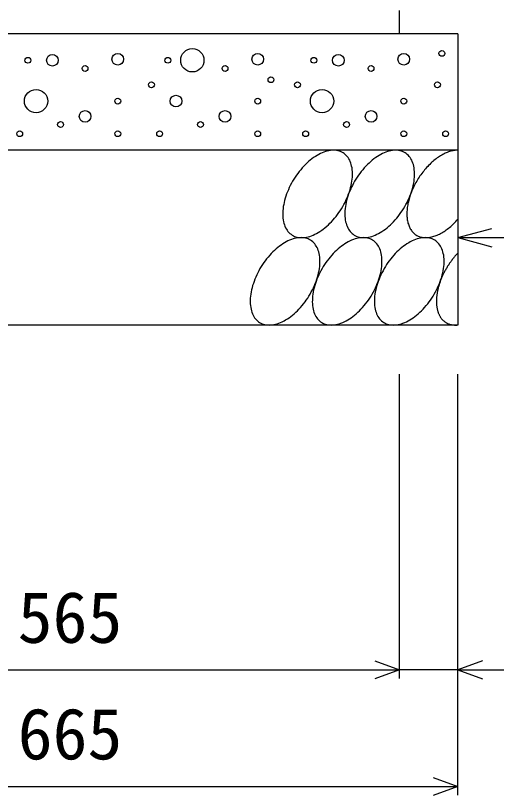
# Model space of a CAD drawing. Units: millimetres, scale not verified. Extents: x -16800 to 16800, y -5940 to 5940.
# Drawn here: x 6138 to 6551, y 2828 to 3497 of the extents above; entities that cross this region are included whole.
import ezdxf
from ezdxf.enums import TextEntityAlignment as Align

# ---------------------------------------------------------------- set-up
doc = ezdxf.new("R2010")
doc.units = ezdxf.units.MM
doc.header["$LTSCALE"] = 20
for name, color, linetype, lineweight in [('0-0_DIM', 7, 'Continuous', 25), ('0-2_HATCH', 6, 'Continuous', 25), ('0-5_OUTLINE', 3, 'Continuous', 25)]:
    doc.layers.add(name, color=color, linetype=linetype, lineweight=lineweight)
doc.styles.add('ＭＳ ゴシック', font='')
doc.styles.get('ＭＳ ゴシック').set_extended_font_data('MS Gothic')

msp = doc.modelspace()

# ---------------------------------------------------------------- linework, layer by layer
at = {"layer": '0-0_DIM'}
for p, q in [((6517.6, 3306.92), (6546.58, 3314.69)), ((6517.6, 3306.92), (6900.92, 3306.92)), ((6517.6, 3306.92), (6546.58, 3299.16)), ((6467.6, 2928.49), (6467.6, 3189.86)), ((6517.6, 2828.49), (6517.6, 3189.86)), ((5902.6, 2935.99), (6467.6, 2935.99)), ((6517.6, 2935.99), (6467.6, 2935.99)), ((6517.6, 2935.99), (6629.4, 2935.99)), ((5852.6, 2835.99), (6517.6, 2835.99))]:
    msp.add_line(p, q, dxfattribs=at)
for points in [[(6446.46, 2943.69), (6467.6, 2935.99), (6446.46, 2928.3)], [(6538.75, 2943.69), (6517.6, 2935.99), (6538.75, 2928.3)], [(6496.46, 2843.69), (6517.6, 2835.99), (6496.46, 2828.3)]]:
    msp.add_lwpolyline(points, dxfattribs=at)
at = {"layer": '0-2_HATCH'}
for points in [[(6419.1, 3379.7), (6418.1, 3380.28), (6417, 3380.77), (6415.9, 3381.18), (6414.7, 3381.49), (6413.5, 3381.72), (6412.3, 3381.85), (6411, 3381.9), (6409.7, 3381.85), (6408.3, 3381.72), (6406.9, 3381.49), (6405.5, 3381.18), (6404.1, 3380.77), (6402.7, 3380.28), (6401.2, 3379.71), (6399.8, 3379.04), (6398.3, 3378.3), (6396.8, 3377.47), (6395.4, 3376.56), (6393.9, 3375.58), (6392.4, 3374.52), (6391, 3373.39), (6389.6, 3372.18), (6388.2, 3370.91), (6386.8, 3369.58), (6385.4, 3368.19), (6384.1, 3366.74), (6382.8, 3365.23), (6381.5, 3363.68), (6380.3, 3362.08), (6379.1, 3360.43), (6378, 3358.75), (6376.9, 3357.03), (6375.8, 3355.28), (6374.8, 3353.51), (6373.9, 3351.71), (6373, 3349.9), (6372.2, 3348.07), (6371.4, 3346.24), (6370.7, 3344.4)], [(6426.5, 3368.19), (6426.2, 3369.58), (6425.8, 3370.91), (6425.3, 3372.18), (6424.8, 3373.38), (6424.1, 3374.52), (6423.5, 3375.58), (6422.7, 3376.56), (6421.9, 3377.47), (6421, 3378.3), (6420.1, 3379.04), (6419.1, 3379.7)], [(6472.3, 3379.7), (6471.3, 3380.28), (6470.2, 3380.77), (6469.1, 3381.18), (6467.9, 3381.49), (6466.7, 3381.72), (6465.5, 3381.85), (6464.2, 3381.9), (6462.9, 3381.85), (6461.5, 3381.72), (6460.1, 3381.49), (6458.7, 3381.18), (6457.3, 3380.77), (6455.9, 3380.28), (6454.4, 3379.71), (6453, 3379.04), (6451.5, 3378.3), (6450, 3377.47), (6448.6, 3376.56), (6447.1, 3375.58), (6445.6, 3374.52), (6444.2, 3373.39), (6442.8, 3372.18), (6441.4, 3370.91), (6440, 3369.58), (6438.6, 3368.19), (6437.3, 3366.74), (6436, 3365.23), (6434.7, 3363.68), (6433.5, 3362.08), (6432.3, 3360.43), (6431.2, 3358.75), (6430.1, 3357.03), (6429, 3355.28), (6428, 3353.51), (6427.1, 3351.71), (6426.2, 3349.9), (6425.4, 3348.07), (6424.6, 3346.24), (6423.9, 3344.4)], [(6479.8, 3368.19), (6479.4, 3369.58), (6479, 3370.91), (6478.5, 3372.18), (6478, 3373.38), (6477.3, 3374.52), (6476.7, 3375.58), (6475.9, 3376.56), (6475.1, 3377.47), (6474.2, 3378.3), (6473.3, 3379.04), (6472.3, 3379.7)], [(6517.6, 3381.9), (6516.7, 3381.89), (6515.9, 3381.84), (6515, 3381.75), (6514.1, 3381.63), (6513.2, 3381.46), (6512.3, 3381.26), (6511.4, 3381.02), (6510.4, 3380.74), (6509.5, 3380.43), (6508.5, 3380.08), (6507.6, 3379.69), (6506.6, 3379.26), (6505.7, 3378.8), (6504.7, 3378.31), (6503.8, 3377.78), (6502.8, 3377.21), (6501.8, 3376.61), (6500.9, 3375.98), (6499.9, 3375.32), (6499, 3374.62), (6498, 3373.89), (6497.1, 3373.13), (6496.2, 3372.35), (6495.3, 3371.53), (6494.3, 3370.69), (6493.4, 3369.81), (6492.5, 3368.92), (6491.7, 3368), (6490.8, 3367.05), (6489.9, 3366.08), (6489.1, 3365.09), (6488.3, 3364.07), (6487.4, 3363.04), (6486.6, 3361.99), (6485.9, 3360.91), (6485.1, 3359.83), (6484.4, 3358.72), (6483.6, 3357.6), (6482.9, 3356.47)], [(6393.4, 3309.09), (6394.9, 3309.75), (6396.4, 3310.5), (6397.8, 3311.32), (6399.3, 3312.23), (6400.8, 3313.22), (6402.2, 3314.28), (6403.6, 3315.41), (6405.1, 3316.61), (6406.5, 3317.88), (6407.9, 3319.21), (6409.2, 3320.61), (6410.6, 3322.06), (6411.9, 3323.56), (6413.1, 3325.12), (6414.4, 3326.72), (6415.5, 3328.36), (6416.7, 3330.04), (6417.8, 3331.76), (6418.8, 3333.51), (6419.8, 3335.28), (6420.8, 3337.08), (6421.6, 3338.89), (6422.5, 3340.72), (6423.2, 3342.56), (6423.9, 3344.4), (6424.6, 3346.24), (6425.1, 3348.07), (6425.6, 3349.9), (6426.1, 3351.71), (6426.4, 3353.51), (6426.7, 3355.28), (6427, 3357.03), (6427.1, 3358.75), (6427.2, 3360.43), (6427.2, 3362.07), (6427.2, 3363.67), (6427, 3365.23), (6426.8, 3366.73), (6426.5, 3368.19)], [(6446.6, 3309.09), (6448.1, 3309.75), (6449.6, 3310.5), (6451, 3311.32), (6452.5, 3312.23), (6454, 3313.22), (6455.4, 3314.28), (6456.9, 3315.41), (6458.3, 3316.61), (6459.7, 3317.88), (6461.1, 3319.21), (6462.4, 3320.61), (6463.8, 3322.06), (6465.1, 3323.56), (6466.3, 3325.12), (6467.6, 3326.72), (6468.7, 3328.36), (6469.9, 3330.04), (6471, 3331.76), (6472, 3333.51), (6473, 3335.28), (6474, 3337.08), (6474.8, 3338.89), (6475.7, 3340.72), (6476.4, 3342.56), (6477.1, 3344.4), (6477.8, 3346.24), (6478.3, 3348.07), (6478.9, 3349.9), (6479.3, 3351.71), (6479.7, 3353.51), (6480, 3355.28), (6480.2, 3357.03), (6480.3, 3358.75), (6480.4, 3360.43), (6480.4, 3362.07), (6480.4, 3363.67), (6480.2, 3365.23), (6480, 3366.73), (6479.8, 3368.19)], [(6482.9, 3356.47), (6482.3, 3355.33), (6481.6, 3354.17), (6481, 3353), (6480.4, 3351.83), (6479.8, 3350.65), (6479.2, 3349.46), (6478.7, 3348.26), (6478.2, 3347.07), (6477.7, 3345.87), (6477.2, 3344.66), (6476.8, 3343.46), (6476.4, 3342.26), (6476, 3341.06), (6475.7, 3339.86), (6475.4, 3338.67), (6475.1, 3337.49), (6474.8, 3336.31), (6474.6, 3335.14), (6474.4, 3333.98), (6474.2, 3332.83), (6474.1, 3331.69), (6474, 3330.56), (6473.9, 3329.45), (6473.9, 3328.36), (6473.8, 3327.28), (6473.9, 3326.22), (6473.9, 3325.18), (6474, 3324.15), (6474.1, 3323.15), (6474.2, 3322.17), (6474.4, 3321.21), (6474.6, 3320.28), (6474.8, 3319.37), (6475.1, 3318.49), (6475.4, 3317.63), (6475.7, 3316.8), (6476, 3316), (6476.4, 3315.23), (6476.8, 3314.49)], [(6370.7, 3344.4), (6370.1, 3342.56), (6369.5, 3340.72), (6369, 3338.9), (6368.6, 3337.08), (6368.2, 3335.29), (6367.9, 3333.51), (6367.7, 3331.77), (6367.5, 3330.05), (6367.4, 3328.37), (6367.4, 3326.72), (6367.5, 3325.12), (6367.6, 3323.56), (6367.8, 3322.06), (6368.1, 3320.61), (6368.4, 3319.21), (6368.9, 3317.88), (6369.3, 3316.61), (6369.9, 3315.41), (6370.5, 3314.28), (6371.2, 3313.22), (6371.9, 3312.23), (6372.7, 3311.33), (6373.6, 3310.5), (6374.5, 3309.75), (6375.5, 3309.09), (6376.5, 3308.51), (6377.6, 3308.02), (6378.7, 3307.62), (6379.9, 3307.3), (6381.1, 3307.08), (6382.4, 3306.94), (6383.7, 3306.9), (6385, 3306.94), (6386.3, 3307.08), (6387.7, 3307.3), (6389.1, 3307.62), (6390.5, 3308.02), (6392, 3308.51), (6393.4, 3309.09)], [(6423.9, 3344.4), (6423.3, 3342.56), (6422.7, 3340.72), (6422.2, 3338.9), (6421.8, 3337.08), (6421.4, 3335.29), (6421.1, 3333.51), (6420.9, 3331.77), (6420.7, 3330.05), (6420.6, 3328.37), (6420.6, 3326.72), (6420.7, 3325.12), (6420.8, 3323.56), (6421, 3322.06), (6421.3, 3320.61), (6421.7, 3319.21), (6422.1, 3317.88), (6422.6, 3316.61), (6423.1, 3315.41), (6423.7, 3314.28), (6424.4, 3313.22), (6425.1, 3312.23), (6426, 3311.33), (6426.8, 3310.5), (6427.7, 3309.75), (6428.7, 3309.09), (6429.7, 3308.51), (6430.8, 3308.02), (6432, 3307.62), (6433.1, 3307.3), (6434.3, 3307.08), (6435.6, 3306.94), (6436.9, 3306.9), (6438.2, 3306.94), (6439.6, 3307.08), (6440.9, 3307.3), (6442.3, 3307.62), (6443.8, 3308.02), (6445.2, 3308.51), (6446.6, 3309.09)], [(6507.6, 3313.51), (6508.5, 3314.21), (6509.5, 3314.94), (6510.4, 3315.7), (6511.4, 3316.49), (6512.3, 3317.31), (6513.2, 3318.15), (6514.1, 3319.02), (6515, 3319.92), (6515.9, 3320.85), (6516.7, 3321.79), (6517.6, 3322.76)], [(6476.8, 3314.49), (6477.2, 3313.78), (6477.7, 3313.1), (6478.2, 3312.46), (6478.7, 3311.84), (6479.2, 3311.26), (6479.8, 3310.72), (6480.4, 3310.21), (6481, 3309.73), (6481.6, 3309.29), (6482.3, 3308.88), (6482.9, 3308.52), (6483.6, 3308.19), (6484.4, 3307.89), (6485.1, 3307.63), (6485.9, 3307.42), (6486.6, 3307.24), (6487.4, 3307.09), (6488.3, 3306.99), (6489.1, 3306.92), (6489.9, 3306.9), (6490.8, 3306.91), (6491.7, 3306.96), (6492.5, 3307.05), (6493.4, 3307.18), (6494.3, 3307.34), (6495.3, 3307.54), (6496.2, 3307.79), (6497.1, 3308.07), (6498, 3308.38), (6499, 3308.74), (6499.9, 3309.13), (6500.9, 3309.55), (6501.8, 3310.02), (6502.8, 3310.51), (6503.8, 3311.05), (6504.7, 3311.61), (6505.7, 3312.21), (6506.6, 3312.85), (6507.6, 3313.51)], [(6391.3, 3304.71), (6390.2, 3305.29), (6389.1, 3305.78), (6388, 3306.19), (6386.8, 3306.5), (6385.6, 3306.73), (6384.4, 3306.86), (6383.1, 3306.91), (6381.8, 3306.86), (6380.4, 3306.73), (6379, 3306.5), (6377.6, 3306.19), (6376.2, 3305.78), (6374.8, 3305.29), (6373.3, 3304.72), (6371.9, 3304.05), (6370.4, 3303.31), (6368.9, 3302.48), (6367.5, 3301.57), (6366, 3300.59), (6364.6, 3299.53), (6363.1, 3298.4), (6361.7, 3297.19), (6360.3, 3295.92), (6358.9, 3294.59), (6357.5, 3293.2), (6356.2, 3291.75), (6354.9, 3290.24), (6353.6, 3288.69), (6352.4, 3287.09), (6351.2, 3285.44), (6350.1, 3283.76), (6349, 3282.04), (6347.9, 3280.29), (6346.9, 3278.52), (6346, 3276.72), (6345.1, 3274.91), (6344.3, 3273.08), (6343.5, 3271.25), (6342.8, 3269.41)], [(6444.5, 3304.71), (6443.4, 3305.29), (6442.3, 3305.78), (6441.2, 3306.19), (6440.1, 3306.5), (6438.8, 3306.73), (6437.6, 3306.86), (6436.3, 3306.91), (6435, 3306.86), (6433.6, 3306.73), (6432.2, 3306.5), (6430.8, 3306.19), (6429.4, 3305.78), (6428, 3305.29), (6426.5, 3304.72), (6425.1, 3304.05), (6423.6, 3303.31), (6422.1, 3302.48), (6420.7, 3301.57), (6419.2, 3300.59), (6417.8, 3299.53), (6416.3, 3298.4), (6414.9, 3297.19), (6413.5, 3295.92), (6412.1, 3294.59), (6410.7, 3293.2), (6409.4, 3291.75), (6408.1, 3290.24), (6406.8, 3288.69), (6405.6, 3287.09), (6404.4, 3285.44), (6403.3, 3283.76), (6402.2, 3282.04), (6401.1, 3280.29), (6400.2, 3278.52), (6399.2, 3276.72), (6398.3, 3274.91), (6397.5, 3273.08), (6396.7, 3271.25), (6396, 3269.41)], [(6497.7, 3304.71), (6496.6, 3305.29), (6495.6, 3305.78), (6494.4, 3306.19), (6493.3, 3306.5), (6492, 3306.73), (6490.8, 3306.86), (6489.5, 3306.91), (6488.2, 3306.86), (6486.8, 3306.73), (6485.5, 3306.5), (6484.1, 3306.19), (6482.6, 3305.78), (6481.2, 3305.29), (6479.7, 3304.72), (6478.3, 3304.05), (6476.8, 3303.31), (6475.4, 3302.48), (6473.9, 3301.57), (6472.4, 3300.59), (6471, 3299.53), (6469.5, 3298.4), (6468.1, 3297.19), (6466.7, 3295.92), (6465.3, 3294.59), (6463.9, 3293.2), (6462.6, 3291.75), (6461.3, 3290.24), (6460.1, 3288.69), (6458.8, 3287.09), (6457.6, 3285.44), (6456.5, 3283.76), (6455.4, 3282.04), (6454.4, 3280.29), (6453.4, 3278.52), (6452.4, 3276.72), (6451.5, 3274.91), (6450.7, 3273.08), (6450, 3271.25), (6449.2, 3269.41)], [(6398.7, 3293.19), (6398.3, 3294.59), (6397.9, 3295.92), (6397.4, 3297.19), (6396.9, 3298.39), (6396.2, 3299.53), (6395.6, 3300.59), (6394.8, 3301.57), (6394, 3302.48), (6393.1, 3303.31), (6392.2, 3304.05), (6391.3, 3304.71)], [(6451.9, 3293.19), (6451.5, 3294.59), (6451.1, 3295.92), (6450.6, 3297.19), (6450.1, 3298.39), (6449.5, 3299.53), (6448.8, 3300.59), (6448, 3301.57), (6447.2, 3302.48), (6446.4, 3303.31), (6445.4, 3304.05), (6444.5, 3304.71)], [(6505.1, 3293.19), (6504.7, 3294.59), (6504.3, 3295.92), (6503.8, 3297.19), (6503.3, 3298.39), (6502.7, 3299.53), (6502, 3300.59), (6501.2, 3301.57), (6500.4, 3302.48), (6499.6, 3303.31), (6498.6, 3304.05), (6497.7, 3304.71)], [(6365.5, 3234.1), (6367, 3234.76), (6368.5, 3235.51), (6369.9, 3236.33), (6371.4, 3237.24), (6372.9, 3238.23), (6374.3, 3239.29), (6375.8, 3240.42), (6377.2, 3241.62), (6378.6, 3242.89), (6380, 3244.22), (6381.3, 3245.62), (6382.7, 3247.07), (6384, 3248.57), (6385.2, 3250.13), (6386.5, 3251.73), (6387.6, 3253.37), (6388.8, 3255.05), (6389.9, 3256.77), (6390.9, 3258.52), (6391.9, 3260.29), (6392.9, 3262.09), (6393.7, 3263.9), (6394.6, 3265.73), (6395.3, 3267.56), (6396, 3269.4), (6396.7, 3271.24), (6397.2, 3273.08), (6397.8, 3274.91), (6398.2, 3276.72), (6398.6, 3278.52), (6398.9, 3280.29), (6399.1, 3282.04), (6399.2, 3283.76), (6399.3, 3285.44), (6399.3, 3287.08), (6399.3, 3288.68), (6399.1, 3290.24), (6398.9, 3291.74), (6398.7, 3293.19)], [(6418.8, 3234.1), (6420.2, 3234.76), (6421.7, 3235.51), (6423.1, 3236.33), (6424.6, 3237.24), (6426.1, 3238.23), (6427.5, 3239.29), (6429, 3240.42), (6430.4, 3241.62), (6431.8, 3242.89), (6433.2, 3244.22), (6434.5, 3245.62), (6435.9, 3247.07), (6437.2, 3248.57), (6438.4, 3250.13), (6439.7, 3251.73), (6440.9, 3253.37), (6442, 3255.05), (6443.1, 3256.77), (6444.1, 3258.52), (6445.1, 3260.29), (6446.1, 3262.09), (6447, 3263.9), (6447.8, 3265.73), (6448.5, 3267.56), (6449.2, 3269.4), (6449.9, 3271.24), (6450.5, 3273.08), (6451, 3274.91), (6451.4, 3276.72), (6451.8, 3278.52), (6452.1, 3280.29), (6452.3, 3282.04), (6452.4, 3283.76), (6452.5, 3285.44), (6452.5, 3287.08), (6452.5, 3288.68), (6452.3, 3290.24), (6452.1, 3291.74), (6451.9, 3293.19)], [(6472, 3234.1), (6473.4, 3234.76), (6474.9, 3235.51), (6476.4, 3236.33), (6477.8, 3237.24), (6479.3, 3238.23), (6480.7, 3239.29), (6482.2, 3240.42), (6483.6, 3241.62), (6485, 3242.89), (6486.4, 3244.22), (6487.8, 3245.62), (6489.1, 3247.07), (6490.4, 3248.57), (6491.7, 3250.13), (6492.9, 3251.73), (6494.1, 3253.37), (6495.2, 3255.05), (6496.3, 3256.77), (6497.3, 3258.52), (6498.3, 3260.29), (6499.3, 3262.09), (6500.2, 3263.9), (6501, 3265.73), (6501.8, 3267.56), (6502.5, 3269.4), (6503.1, 3271.24), (6503.7, 3273.08), (6504.2, 3274.91), (6504.6, 3276.72), (6505, 3278.52), (6505.3, 3280.29), (6505.5, 3282.04), (6505.7, 3283.76), (6505.7, 3285.44), (6505.8, 3287.08), (6505.7, 3288.68), (6505.6, 3290.24), (6505.4, 3291.74), (6505.1, 3293.19)], [(6517.6, 3293.66), (6517.1, 3293.13), (6516.6, 3292.59), (6516.1, 3292.05), (6515.6, 3291.49), (6515.1, 3290.93), (6514.6, 3290.36), (6514.1, 3289.79), (6513.7, 3289.21), (6513.2, 3288.62), (6512.7, 3288.02), (6512.3, 3287.42), (6511.8, 3286.81), (6511.4, 3286.2), (6510.9, 3285.58), (6510.5, 3284.95), (6510.1, 3284.32), (6509.7, 3283.69), (6509.2, 3283.05), (6508.8, 3282.4), (6508.4, 3281.75), (6508, 3281.1), (6507.7, 3280.44), (6507.3, 3279.78), (6506.9, 3279.11), (6506.5, 3278.45), (6506.2, 3277.78), (6505.8, 3277.1), (6505.5, 3276.42), (6505.1, 3275.75), (6504.8, 3275.07), (6504.5, 3274.38), (6504.2, 3273.7), (6503.9, 3273.01), (6503.6, 3272.32), (6503.3, 3271.64), (6503, 3270.95), (6502.8, 3270.26), (6502.5, 3269.57), (6502.3, 3268.88)], [(6342.8, 3269.41), (6342.2, 3267.57), (6341.6, 3265.73), (6341.1, 3263.91), (6340.7, 3262.09), (6340.3, 3260.3), (6340, 3258.52), (6339.8, 3256.77), (6339.6, 3255.06), (6339.5, 3253.37), (6339.5, 3251.73), (6339.6, 3250.13), (6339.7, 3248.57), (6339.9, 3247.07), (6340.2, 3245.62), (6340.6, 3244.22), (6341, 3242.89), (6341.5, 3241.62), (6342, 3240.42), (6342.6, 3239.29), (6343.3, 3238.23), (6344.1, 3237.24), (6344.9, 3236.34), (6345.7, 3235.51), (6346.6, 3234.76), (6347.6, 3234.1), (6348.7, 3233.52), (6349.7, 3233.03), (6350.9, 3232.63), (6352, 3232.31), (6353.2, 3232.09), (6354.5, 3231.95), (6355.8, 3231.91), (6357.1, 3231.95), (6358.5, 3232.09), (6359.8, 3232.31), (6361.2, 3232.63), (6362.7, 3233.03), (6364.1, 3233.52), (6365.5, 3234.1)], [(6396, 3269.41), (6395.4, 3267.57), (6394.8, 3265.73), (6394.3, 3263.91), (6393.9, 3262.09), (6393.5, 3260.3), (6393.2, 3258.52), (6393, 3256.77), (6392.8, 3255.06), (6392.8, 3253.37), (6392.7, 3251.73), (6392.8, 3250.13), (6392.9, 3248.57), (6393.1, 3247.07), (6393.4, 3245.62), (6393.8, 3244.22), (6394.2, 3242.89), (6394.7, 3241.62), (6395.2, 3240.42), (6395.8, 3239.29), (6396.5, 3238.23), (6397.3, 3237.24), (6398.1, 3236.34), (6398.9, 3235.51), (6399.9, 3234.76), (6400.8, 3234.1), (6401.9, 3233.52), (6402.9, 3233.03), (6404.1, 3232.63), (6405.2, 3232.31), (6406.5, 3232.09), (6407.7, 3231.95), (6409, 3231.91), (6410.3, 3231.95), (6411.7, 3232.09), (6413, 3232.31), (6414.4, 3232.63), (6415.9, 3233.03), (6417.3, 3233.52), (6418.8, 3234.1)], [(6449.2, 3269.41), (6448.6, 3267.57), (6448, 3265.73), (6447.5, 3263.91), (6447.1, 3262.09), (6446.7, 3260.3), (6446.4, 3258.52), (6446.2, 3256.77), (6446.1, 3255.06), (6446, 3253.37), (6446, 3251.73), (6446, 3250.13), (6446.1, 3248.57), (6446.4, 3247.07), (6446.6, 3245.62), (6447, 3244.22), (6447.4, 3242.89), (6447.9, 3241.62), (6448.4, 3240.42), (6449, 3239.29), (6449.7, 3238.23), (6450.5, 3237.24), (6451.3, 3236.34), (6452.1, 3235.51), (6453.1, 3234.76), (6454, 3234.1), (6455.1, 3233.52), (6456.1, 3233.03), (6457.3, 3232.63), (6458.4, 3232.31), (6459.7, 3232.09), (6460.9, 3231.95), (6462.2, 3231.91), (6463.5, 3231.95), (6464.9, 3232.09), (6466.3, 3232.31), (6467.7, 3232.63), (6469.1, 3233.03), (6470.5, 3233.52), (6472, 3234.1)], [(6502.3, 3268.88), (6502, 3268.19), (6501.8, 3267.5), (6501.6, 3266.81), (6501.4, 3266.12), (6501.2, 3265.44), (6501, 3264.75), (6500.8, 3264.07), (6500.6, 3263.39), (6500.4, 3262.71), (6500.3, 3262.03), (6500.1, 3261.35), (6500, 3260.68), (6499.9, 3260.01), (6499.8, 3259.34), (6499.7, 3258.68), (6499.6, 3258.02), (6499.5, 3257.37), (6499.4, 3256.72), (6499.3, 3256.07), (6499.3, 3255.43), (6499.2, 3254.79), (6499.2, 3254.16), (6499.2, 3253.53), (6499.2, 3252.91), (6499.2, 3252.29), (6499.2, 3251.68), (6499.2, 3251.07), (6499.2, 3250.47), (6499.2, 3249.88), (6499.3, 3249.3), (6499.3, 3248.72), (6499.4, 3248.15), (6499.5, 3247.58), (6499.6, 3247.02), (6499.7, 3246.47), (6499.8, 3245.93), (6499.9, 3245.4), (6500, 3244.87), (6500.1, 3244.35)], [(6500.1, 3244.35), (6500.3, 3243.85), (6500.4, 3243.35), (6500.6, 3242.85), (6500.8, 3242.37), (6501, 3241.9), (6501.2, 3241.43), (6501.4, 3240.98), (6501.6, 3240.53), (6501.8, 3240.1), (6502, 3239.67), (6502.3, 3239.26), (6502.5, 3238.85), (6502.8, 3238.46), (6503, 3238.07), (6503.3, 3237.7), (6503.6, 3237.34), (6503.9, 3236.98), (6504.2, 3236.64), (6504.5, 3236.31), (6504.8, 3235.99), (6505.1, 3235.69), (6505.5, 3235.39), (6505.8, 3235.11), (6506.2, 3234.83), (6506.5, 3234.57), (6506.9, 3234.32), (6507.3, 3234.08), (6507.7, 3233.86), (6508, 3233.65), (6508.4, 3233.44), (6508.8, 3233.25), (6509.2, 3233.08), (6509.7, 3232.91), (6510.1, 3232.76), (6510.5, 3232.62), (6510.9, 3232.49), (6511.4, 3232.38), (6511.8, 3232.27), (6512.3, 3232.18)], [(6512.3, 3232.18), (6512.7, 3232.11), (6513.2, 3232.04), (6513.7, 3231.99), (6514.1, 3231.95), (6514.6, 3231.92), (6515.1, 3231.91), (6515.6, 3231.91), (6516.1, 3231.92), (6516.6, 3231.94), (6517.1, 3231.98), (6517.6, 3232.03)]]:
    msp.add_lwpolyline(points, dxfattribs=at)
for centre, radius in [((6289.88, 3459.1), 10), ((6503.85, 3465), 2.5), ((6148.85, 3459.1), 2.5), ((6169.88, 3459.1), 5), ((6225.95, 3459.97), 5), ((6268.85, 3459.1), 2.5), ((6345.95, 3459.97), 5), ((6394.07, 3459.1), 2.5), ((6415.1, 3459.1), 5), ((6471.18, 3459.97), 5), ((6197.91, 3452.1), 2.5), ((6317.91, 3452.1), 2.5), ((6443.14, 3452.1), 2.5), ((6254.83, 3438.09), 2.5), ((6357.29, 3442.41), 2.5), ((6380.05, 3438.09), 2.5), ((6500.05, 3438.09), 2.5), ((6155.86, 3424.08), 10), ((6401.08, 3424.08), 10), ((6225.95, 3424.08), 2.5), ((6275.86, 3424.08), 5), ((6345.95, 3424.08), 2.5), ((6471.18, 3424.08), 2.5), ((6197.91, 3410.95), 5), ((6317.91, 3410.95), 5), ((6443.14, 3410.95), 5), ((6176.89, 3403.95), 2.5), ((6296.89, 3403.95), 2.5), ((6422.11, 3403.95), 2.5), ((6141.84, 3396.07), 2.5), ((6225.95, 3396.07), 2.5), ((6261.84, 3396.07), 2.5), ((6345.95, 3396.07), 2.5), ((6387.06, 3396.07), 2.5), ((6471.18, 3396.07), 2.5), ((6507.06, 3396.07), 2.5)]:
    msp.add_circle(centre, radius, dxfattribs=at)
at = {"layer": '0-5_OUTLINE'}
for p, q in [((6467.1, 3501.92), (6467.1, 3481.92)), ((6517.6, 3481.92), (5852.6, 3481.92)), ((6517.6, 3381.92), (5852.6, 3381.92))]:
    msp.add_line(p, q, dxfattribs=at)
msp.add_lwpolyline([(6517.6, 3481.92), (6517.6, 3231.92), (5852.6, 3231.92)], dxfattribs=at)

# ---------------------------------------------------------------- texts
at = {"layer": '0-0_DIM', "style": 'ＭＳ ゴシック'}
for s, p in [('565', (6140.1, 2945.99)), ('665', (6140.1, 2845.99))]:
    msp.add_text(s, height=43.99, dxfattribs=at).set_placement(p, align=Align.BOTTOM_LEFT)

doc.saveas('drawing.dxf')
